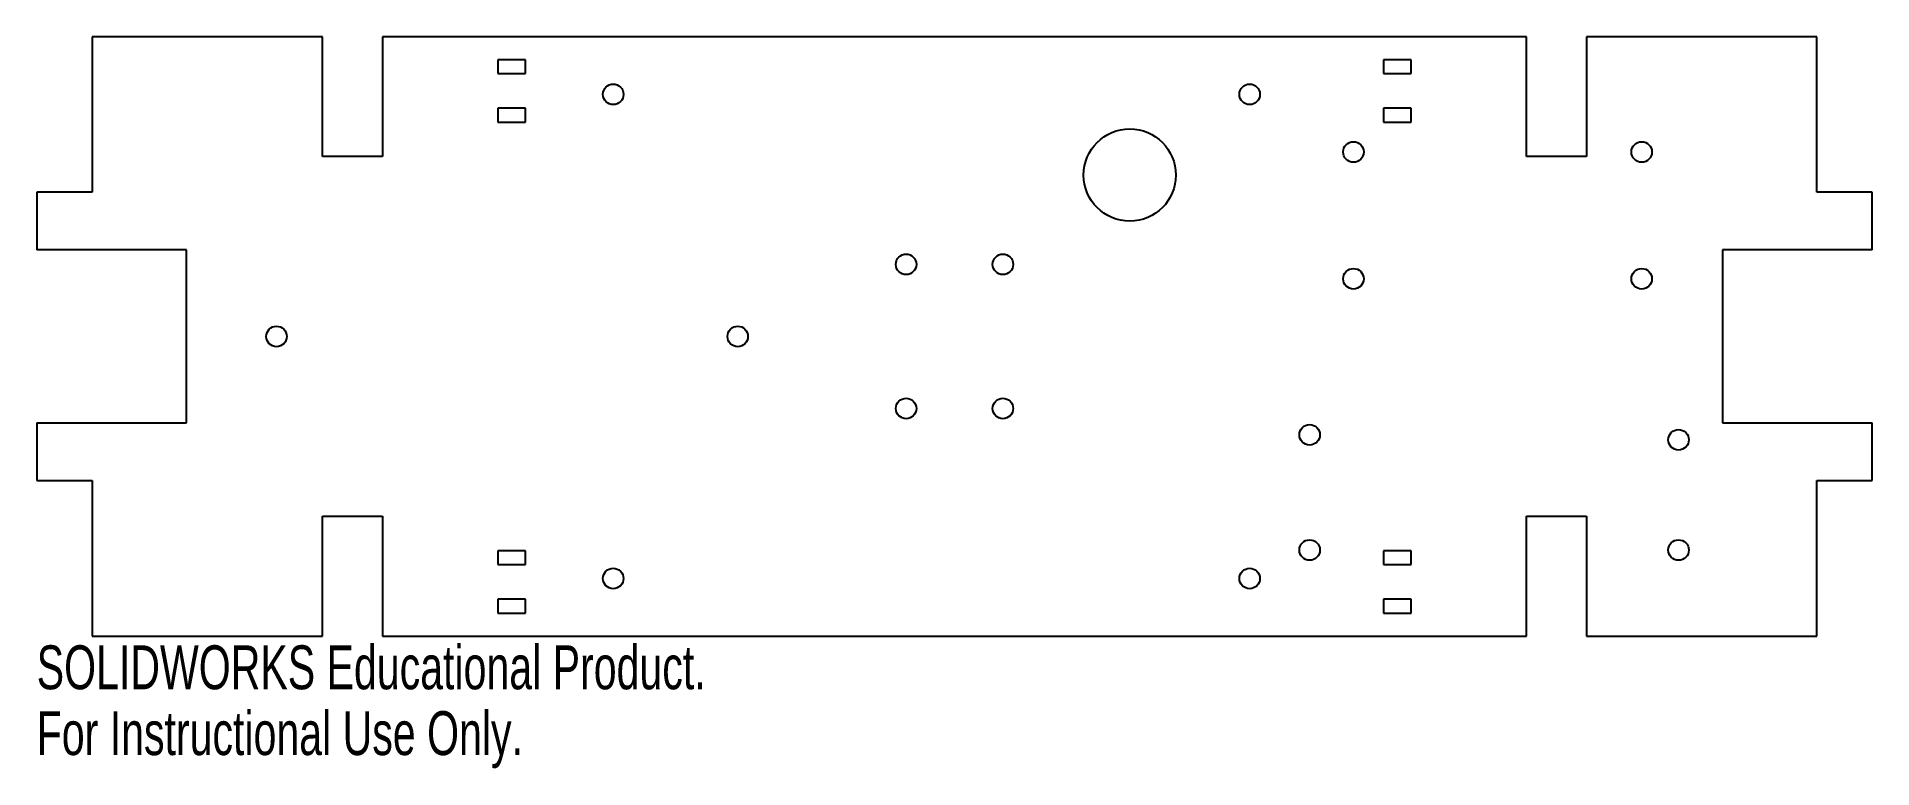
# Model space of a CAD drawing. Header units: inches. Extents: x -4 to 3.96, y -1.87 to 1.3.
import ezdxf

# ---------------------------------------------------------------- set-up
doc = ezdxf.new("R2010")
doc.units = ezdxf.units.IN
doc.header["$MEASUREMENT"] = 0
doc.styles.add('SLDTEXTSTYLE0', font='TXT', dxfattribs={"width": 0.7})

msp = doc.modelspace()

# ---------------------------------------------------------------- linework, layer by layer
at = {"color": 7, "linetype": 'Continuous', "lineweight": 25}
for p, q in [((-2.76, 1.3), (-3.76, 1.3)), ((-3.76, 1.3), (-3.76, 0.625)), ((-2.76, 0.78), (-2.76, 1.3)), ((-2.5, 1.3), (-2.5, 0.78)), ((2.46, 1.3), (-2.5, 1.3)), ((2.46, 0.78), (2.46, 1.3)), ((3.72, 1.3), (2.72, 1.3)), ((2.72, 1.3), (2.72, 0.78)), ((3.72, 0.625), (3.72, 1.3)), ((-1.88, 1.2), (-2, 1.2)), ((-2, 1.2), (-2, 1.14)), ((-1.88, 1.14), (-1.88, 1.2)), ((1.96, 1.2), (1.84, 1.2)), ((1.84, 1.2), (1.84, 1.14)), ((1.96, 1.14), (1.96, 1.2)), ((-2, 1.14), (-1.88, 1.14)), ((1.84, 1.14), (1.96, 1.14)), ((-1.88, 0.99), (-2, 0.99)), ((-2, 0.99), (-2, 0.93)), ((-1.88, 0.93), (-1.88, 0.99)), ((1.96, 0.99), (1.84, 0.99)), ((1.84, 0.99), (1.84, 0.93)), ((1.96, 0.93), (1.96, 0.99)), ((-2, 0.93), (-1.88, 0.93)), ((1.84, 0.93), (1.96, 0.93)), ((-2.5, 0.78), (-2.76, 0.78)), ((2.72, 0.78), (2.46, 0.78)), ((-3.76, 0.625), (-4, 0.625)), ((-4, 0.625), (-4, 0.375)), ((3.96, 0.625), (3.72, 0.625)), ((3.96, 0.375), (3.96, 0.625)), ((-3.35, 0.375), (-4, 0.375)), ((-3.35, -0.375), (-3.35, 0.375)), ((3.96, 0.375), (3.31, 0.375)), ((3.31, 0.375), (3.31, -0.375)), ((-4, -0.375), (-4, -0.625)), ((-4, -0.375), (-3.35, -0.375)), ((3.31, -0.375), (3.96, -0.375)), ((3.96, -0.625), (3.96, -0.375)), ((-4, -0.625), (-3.76, -0.625)), ((-3.76, -0.625), (-3.76, -1.3)), ((3.72, -0.625), (3.96, -0.625)), ((3.72, -1.3), (3.72, -0.625)), ((-2.76, -0.78), (-2.5, -0.78)), ((-2.76, -1.3), (-2.76, -0.78)), ((-2.5, -0.78), (-2.5, -1.3)), ((2.46, -0.78), (2.72, -0.78)), ((2.46, -1.3), (2.46, -0.78)), ((2.72, -0.78), (2.72, -1.3)), ((-1.88, -0.93), (-2, -0.93)), ((-2, -0.93), (-2, -0.99)), ((-1.88, -0.99), (-1.88, -0.93)), ((1.96, -0.93), (1.84, -0.93)), ((1.84, -0.93), (1.84, -0.99)), ((1.96, -0.99), (1.96, -0.93)), ((-2, -0.99), (-1.88, -0.99)), ((1.84, -0.99), (1.96, -0.99)), ((-1.88, -1.14), (-2, -1.14)), ((-2, -1.14), (-2, -1.2)), ((-1.88, -1.2), (-1.88, -1.14)), ((1.96, -1.14), (1.84, -1.14)), ((1.84, -1.14), (1.84, -1.2)), ((1.96, -1.2), (1.96, -1.14)), ((-2, -1.2), (-1.88, -1.2)), ((1.84, -1.2), (1.96, -1.2)), ((-3.76, -1.3), (-2.76, -1.3)), ((-2.5, -1.3), (2.46, -1.3)), ((2.72, -1.3), (3.72, -1.3))]:
    msp.add_line(p, q, dxfattribs=at)
for centre, radius in [((-1.5, 1.05), 0.0445), ((1.26, 1.05), 0.0445), ((0.74, 0.7), 0.2), ((1.71, 0.8), 0.0445), ((2.96, 0.8), 0.0445), ((-0.23, 0.3125), 0.0445), ((0.19, 0.3125), 0.0445), ((1.71, 0.25), 0.0445), ((2.96, 0.25), 0.0445), ((-2.96, 0), 0.0445), ((-0.96, 0), 0.0445), ((-0.23, -0.3125), 0.0445), ((0.19, -0.3125), 0.0445), ((1.52, -0.4267), 0.0445), ((3.12, -0.4484), 0.0445), ((1.52, -0.9267), 0.0445), ((3.12, -0.9267), 0.0445), ((-1.5, -1.05), 0.0445), ((1.26, -1.05), 0.0445)]:
    msp.add_circle(centre, radius, dxfattribs=at)

# ---------------------------------------------------------------- texts
at = {"color": 7, "linetype": 'Continuous', "char_height": 0.1903, "attachment_point": 1, "style": 'SLDTEXTSTYLE0'}
for s, insert in [('SOLIDWORKS Educational Product.', (-4, -1.3401)), ('For Instructional Use Only.', (-4, -1.6256))]:
    msp.add_mtext(s, dxfattribs=dict(at, insert=insert))

doc.saveas('drawing.dxf')
